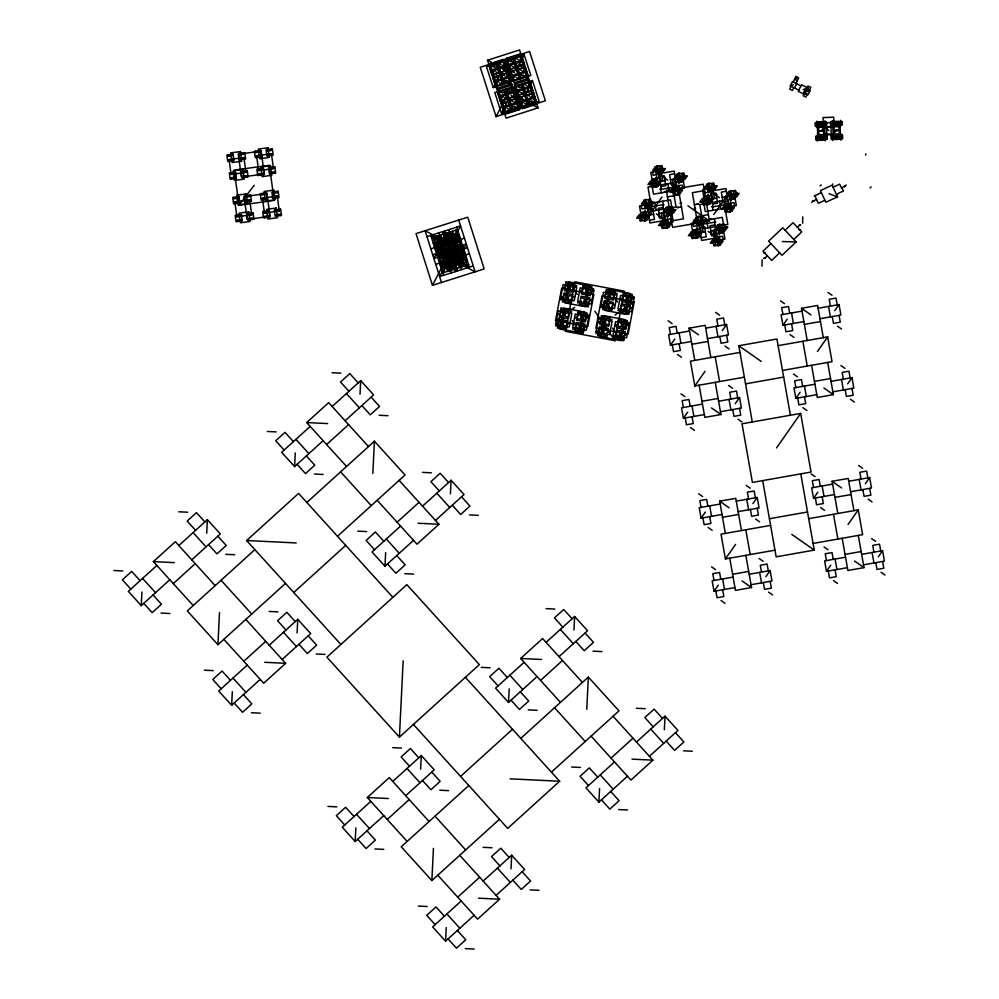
<?xml version="1.0" encoding="UTF-8"?>
<svg xmlns="http://www.w3.org/2000/svg" width="999" height="999" viewBox="0 0 999 999"><rect width="100%" height="100%" fill="white"/><g stroke="black" fill="none" stroke-linecap="round" stroke-linejoin="round"><path stroke-width="1.5" d="M761.962 266.196L762.137 259.877M802.609 223.227L802.784 216.895M156.868 565.471L128.322 591.358L141.259 605.631L141.933 592.02M206.706 533.266L207.367 519.655L220.317 533.928L191.771 559.827M254.87 549.625L187.3 610.901L217.944 644.692L219.505 612.474M247.252 665.122L218.706 691.021L231.656 705.294L232.317 691.683M310.19 426.411L281.643 452.297L294.593 466.57L295.254 452.959M297.09 632.929L297.764 619.318L310.701 633.591L282.155 659.49M360.027 394.205L360.701 380.607L373.638 394.88L345.092 420.766M372.839 473.414L374.413 441.208L405.045 474.987L337.475 536.263M370.804 801.348L342.257 827.234L355.194 841.508L355.856 827.909M400.574 526.073L372.028 551.96L384.977 566.233L385.639 552.622M399.425 737.125L326.898 657.167L406.855 584.652L479.383 664.61L399.425 737.125L403.146 660.888M420.641 769.155L421.303 755.544L434.253 769.817L405.706 795.704M450.424 493.868L451.086 480.269L464.023 494.542L435.477 520.429M468.806 785.514L401.236 846.79L431.868 880.569L433.441 848.363M461.188 901.011L432.642 926.897L445.579 941.17L446.253 927.559M524.125 662.287L495.579 688.186L508.516 702.459L509.19 688.848M511.026 868.818L511.688 855.206L524.637 869.48L496.091 895.366M573.963 630.094L574.625 616.483L587.574 630.756L559.028 656.655M586.775 709.302L588.336 677.085L618.98 710.876L551.411 772.152M614.51 761.95L585.963 787.849L598.913 802.122L599.575 788.511M664.347 729.757L665.022 716.146L677.959 730.419L649.412 756.305M832.592 185.302L832.691 183.916M865.646 155.182L865.746 153.796M555.569 320.467L561.663 288.274L593.856 294.368L587.762 326.561L555.569 320.467L574.712 307.417M555.619 324.425L558.191 310.826L571.803 313.399L569.218 326.998L555.619 324.425L563.711 318.906M560.576 298.202L563.161 284.603L576.76 287.175L574.188 300.786L560.576 298.202L568.668 292.695M561.176 308.117L559.502 316.958L568.344 318.631L570.017 309.79L561.176 308.117L564.76 313.374M566.133 281.893L564.46 290.734L573.301 292.407L574.974 283.566L566.133 281.893L569.717 287.15M568.706 281.855L564.747 302.784L585.676 306.743L589.635 285.826L568.706 281.855L577.197 294.305M566.246 329.707L567.919 320.866L559.078 319.193L557.405 328.034L566.246 329.707L562.662 324.45M571.203 303.484L572.877 294.643L564.035 292.969L562.362 301.81L571.203 303.484L567.619 298.226M578.221 311.338L576.535 320.179L585.389 321.853L587.062 313.012L578.221 311.338L581.805 316.596M583.179 285.127L581.505 293.968L590.347 295.642L592.02 286.8L583.179 285.127L586.763 290.384M580.719 332.967L584.677 312.038L563.748 308.079L559.79 329.008L580.719 332.967L572.227 320.529M583.291 332.929L584.964 324.088L576.123 322.415L574.45 331.256L583.291 332.929L579.707 327.672M588.249 306.718L589.922 297.877L581.081 296.204L579.408 305.045L588.249 306.718L584.665 301.461M588.836 316.621L586.263 330.219L572.664 327.647L575.237 314.048L588.836 316.621L580.756 322.14M593.806 290.409L591.233 304.008L577.622 301.436L580.194 287.824L593.806 290.409L585.714 295.916M595.953 332.055L598.526 318.456L612.137 321.029L609.565 334.64L595.953 332.055L604.045 326.548M600.923 305.844L603.496 292.232L617.095 294.817L614.522 308.416L600.923 305.844L609.003 300.324M601.51 315.746L599.837 324.588L608.678 326.261L610.352 317.42L601.51 315.746L605.094 321.004M606.468 289.535L604.795 298.376L613.636 300.05L615.309 291.209L606.468 289.535L610.052 294.792M609.04 289.498L605.082 310.427L626.011 314.385L629.969 293.456L609.04 289.498L617.532 301.935M606.58 337.337L608.254 328.496L599.412 326.823L597.739 335.664L606.58 337.337L602.996 332.08M611.538 311.126L613.211 302.285L604.37 300.612L602.697 309.453L611.538 311.126L607.954 305.869M618.556 318.981L616.883 327.822L625.724 329.495L627.397 320.654L618.556 318.981L622.14 324.238M623.513 292.757L621.84 301.598L630.681 303.271L632.355 294.43L623.513 292.757L627.097 298.014M614.959 340.684L624.338 291.159L574.8 281.78L565.422 331.306L614.959 340.684L594.88 311.226M621.053 340.597L625.012 319.68L604.083 315.709L600.124 336.638L621.053 340.597L612.562 328.159M623.626 340.572L625.299 331.73L616.458 330.057L614.785 338.898L623.626 340.572L620.042 335.314M628.583 314.348L630.257 305.507L621.415 303.833L619.742 312.675L628.583 314.348L624.999 309.091M629.183 324.263L626.598 337.862L612.999 335.289L615.571 321.678L629.183 324.263L621.091 329.77M634.14 298.039L631.568 311.638L617.956 309.066L620.541 295.467L634.14 298.039L626.048 303.546M634.19 301.998L628.096 334.19L595.904 328.097L601.997 295.904L634.19 301.998L615.047 315.047M811.85 202.585L812.262 201.486M845.691 185.976L846.091 184.877M649.45 214.635C651.46 216.908 649.013 212.712 649.013 211.388L642.082 212.562M798.825 90.16L790.296 85.914L792.419 81.643L800.948 85.902M791.033 86.289L789.66 89.061L792.432 90.434L793.805 87.662M793.169 82.018L795.928 76.473L798.701 77.86L795.941 83.404M794.555 88.037L796.678 83.766M803.783 92.632L805.906 88.362L810.164 90.497L808.041 94.755L803.783 92.632L805.644 90.897L804.844 90.497M805.644 90.897L803.146 95.779L805.918 97.153L807.292 94.381M806.655 88.736L808.029 85.964L810.801 87.35L809.427 90.122M808.079 88.012L804.807 94.58L798.251 91.309L801.523 84.753L808.079 88.012L803.159 89.66M726.373 196.89C724.625 194.493 726.261 198.464 726.81 200.137L733.741 198.963M491.97 75.312L507.879 70.205L505.057 61.401L489.148 66.508L491.97 75.312L494.967 69.493M502.06 67.22L505.057 61.401M493.194 87.575L530.831 75.499L524.138 54.658L486.501 66.733L493.194 87.575L500.262 73.814M511.376 81.131L508.553 72.328L492.657 77.422L495.479 86.226L498.464 80.42M508.778 69.918L524.675 64.81L521.853 56.006L505.956 61.114L508.778 69.918L511.763 64.098M505.569 78.134L508.553 72.328M518.868 61.826L521.853 56.006M500.274 101.149L516.171 96.054L513.349 87.25L497.44 92.358L500.274 101.149L503.259 95.342M517.07 68.419L524.138 54.658M515.272 75.025L512.287 80.832L509.453 72.028L525.362 66.933L528.184 75.737L495.479 86.226M496.066 116.608L545.379 100.787L529.557 51.473L480.244 67.295L496.066 116.608L512.812 84.041M510.352 93.069L513.349 87.25M501.486 113.424L539.123 101.349L532.43 80.507L494.805 92.582L501.486 113.424L508.553 99.663M522.365 72.74L525.362 66.933M503.771 112.075L519.68 106.968L516.845 98.177L500.949 103.272L503.771 112.075L506.768 106.256M517.07 95.767L532.966 90.659L530.144 81.856L514.248 86.963L517.07 95.767L520.054 89.947M513.861 103.983L516.845 98.177M527.16 87.675L530.144 81.856M525.362 94.268L532.43 80.507M520.579 106.681L536.475 101.586L533.653 92.782L517.744 97.877L520.579 106.681L523.563 100.874M530.656 98.589L533.653 92.782M437.649 241.059L434.49 247.14L460.464 238.898M442.619 239.473L445.766 233.391M441.346 244.093L433.891 258.479L467.507 247.814M440.072 248.701L436.925 254.782L462.887 246.541M446.266 243.406L449.413 237.325M445.042 247.128L448.201 241.046M454.383 235.739L457.53 229.658L431.568 237.899M443.394 259.153L440.234 265.235L466.208 256.993M453.109 240.359L460.564 225.961L426.948 236.638M448.688 251.049L451.835 244.967M432.455 285.339L416.034 233.616L467.757 217.208L484.165 268.931L432.455 285.339L450.099 251.273M448.364 257.58L451.511 251.498M447.09 262.188L439.635 276.586L473.251 265.921M456.805 243.394L459.965 237.312L433.991 245.554M445.816 266.808L442.669 272.889L468.631 264.648M452.01 261.501L455.157 255.419M450.786 265.222L453.946 259.141M460.127 253.846L463.274 247.764L437.312 256.006M458.853 258.454L466.308 244.068L432.692 254.733M454.433 269.156L457.579 263.074M462.549 261.488L465.709 255.407L439.735 263.649M714.972 230.607C713.523 227.984 714.572 232.305 715.459 233.791L722.389 232.617M689.56 331.006L668.631 334.715L670.479 345.179L674.787 339.023M722.289 330.619L726.598 324.463L728.458 334.927L707.517 338.624M739.984 352.397L690.421 361.163L694.804 385.951L705.007 371.366M702.497 404.096L681.555 407.804L683.403 418.269L687.712 412.112M802.01 311.114L781.068 314.822L782.929 325.287L787.237 319.131M735.227 403.708L739.535 397.552L741.383 408.017L720.454 411.725M834.739 310.726L839.048 304.57L840.908 315.035L819.967 318.731M817.457 351.473L827.647 336.888L832.03 361.675L782.479 370.442M720.167 504.008L699.225 507.717L701.086 518.181L705.394 512.025M814.947 384.215L794.005 387.912L795.853 398.376L800.162 392.22M776.535 447.914L800.661 413.411L811.038 472.052L752.397 482.43L742.02 423.788L800.661 413.411M752.896 503.621L757.205 497.452L759.053 507.929L738.124 511.625M847.676 383.816L851.985 377.659L853.833 388.124L832.891 391.833M770.579 525.399L721.028 534.165L725.411 558.941L735.614 544.368M733.091 577.097L712.162 580.806L714.01 591.271L718.318 585.114M832.617 484.115L811.675 487.824L813.523 498.289L817.831 492.132M765.833 576.71L770.142 570.541L771.99 581.018L751.048 584.715M865.346 483.728L869.654 477.559L871.503 488.036L850.574 491.733M848.051 524.475L858.253 509.89L862.636 534.665L813.086 543.431M845.541 557.205L824.612 560.914L826.46 571.378L830.768 565.222M878.271 556.818L882.579 550.649L884.44 561.126L863.498 564.822M652.759 170.354L654.545 167.857M647.964 184.578L649.75 182.068M652.547 182.455L650.836 172.303L660.976 170.592L662.687 180.744L652.547 182.455L656.768 176.523M663.786 170.966L665.559 168.469M641.408 204.008L643.194 201.511M658.99 185.19L660.764 182.68M636.613 218.232L638.398 215.722M641.196 216.096L651.348 214.385L649.637 204.246L639.497 205.956L641.196 216.096L645.416 210.177M652.434 204.62L654.22 202.123M674.637 177.735L676.41 175.237M652.047 211.064L676.048 207.018L672.002 183.004L648.001 187.063L652.047 211.064L662.025 197.04M647.639 218.843L649.425 216.333M669.842 191.958L671.615 189.448M678.633 183.903L682.854 177.972L672.714 179.683L674.425 189.822L684.565 188.112L682.854 177.972M685.651 178.346L687.437 175.849M663.286 211.388L665.072 208.878M680.856 192.57L682.642 190.06M658.491 225.599L660.277 223.102M667.295 217.545L671.503 211.626L673.214 221.766L663.074 223.476L661.363 213.336L671.503 211.626M674.313 212L676.086 209.49M669.517 226.211L671.291 223.714M704.532 187.812L706.305 185.315M699.737 202.035L701.51 199.525M704.32 199.9L702.609 189.76L712.749 188.049L714.46 198.202L704.32 199.9L708.528 193.981M715.546 188.424L717.332 185.926M693.181 221.466L694.967 218.968M710.751 202.647L712.537 200.137M688.386 235.689L690.172 233.179M692.969 233.554L703.109 231.843L701.398 221.703L691.258 223.414L692.969 233.554L697.19 227.635M704.208 222.078L705.981 219.58M726.398 195.192L728.184 192.682M713.798 214.498L723.776 200.462L727.821 224.475L703.82 228.521L699.775 204.508L723.776 200.462M699.412 236.301L701.186 233.791M721.603 209.403L723.388 206.905M730.406 201.361L734.627 195.429L736.325 205.569L726.186 207.28L724.475 197.14L734.627 195.429M737.424 195.804L739.21 193.307M715.059 228.846L716.832 226.336M732.629 210.027L734.415 207.517M710.264 243.057L712.037 240.559M719.055 235.002L723.276 229.083L724.987 239.223L714.847 240.934L713.136 230.794L723.276 229.083M726.073 229.458L727.859 226.948M721.278 243.669L723.064 241.171M239.011 205.27L274.176 200.449L269.343 165.285L234.191 170.117L239.011 205.27L254.183 185.277M816.845 124.313L818.456 122.565L818.593 125.924M824.962 123.988L823.351 125.737L823.039 117.595L833.678 117.17L834.015 125.312M821.166 130.981L824.662 127.198L817.394 127.485L817.669 134.753L824.949 134.478M817.382 137.962L818.993 136.214L819.13 139.573M832.267 123.701L833.878 121.965M825.499 137.65L823.875 139.385L823.75 136.039M840.384 123.389L838.76 125.125L838.636 121.778M836.588 130.37L833.091 134.153L840.371 133.866L840.084 126.598L832.804 126.873M832.804 137.363L834.415 135.614L834.54 138.973M840.908 137.038L839.297 138.786L839.172 135.427M770.941 243.644L762.974 251.186L771.678 260.389L779.645 252.847M785.089 230.257L793.056 222.715L801.76 231.918L793.793 239.46M764.647 258.316L767.332 255.781M797.414 227.31L800.087 224.787M796.141 241.933L781.992 255.319L768.593 241.171L782.754 227.772L796.141 241.933L782.367 241.546M193.207 605.544L153.384 561.625L175.337 541.708L215.172 585.626M346.541 466.483L306.705 422.565L328.659 402.647L368.494 446.565M178.821 545.554L207.367 519.655M332.155 406.493L360.701 380.607M141.259 605.631L169.805 579.745M294.593 466.57L323.139 440.684M173.302 583.578L195.255 563.661M326.623 444.53L348.576 424.612M340.896 644.48L246.616 540.534L298.589 493.394L392.869 597.34M306.843 502.485L374.413 441.208M217.944 644.692L285.502 583.404M293.756 592.507L345.729 545.367M243.768 661.288L265.722 641.37M397.09 522.227L419.056 502.31M269.206 645.217L297.764 619.318M422.54 506.156L451.086 480.269M231.656 705.294L260.202 679.395M384.977 566.233L413.524 540.347M245.816 619.405L285.639 663.324L263.686 683.241L223.851 639.323M399.138 480.357L438.961 524.275L417.008 544.18L377.172 500.262M407.142 841.42L367.32 797.502L389.273 777.597L429.108 821.515M560.464 702.372L520.641 658.453L542.594 638.536L582.429 682.454M392.757 781.43L421.303 755.544M546.078 642.382L574.625 616.483M355.194 841.508L383.741 815.621M508.516 702.459L537.075 676.56M387.225 819.467L409.19 799.55M540.559 680.406L562.512 660.489M460.551 776.41L512.524 729.27M520.779 738.373L588.336 677.085M431.868 880.569L499.438 819.292M465.384 677.297L559.665 781.243L507.692 828.383L413.411 724.437M457.704 897.164L479.657 877.247M611.026 758.116L632.979 738.199M483.141 881.093L511.688 855.206M636.475 742.032L665.022 716.146M445.579 941.17L474.125 915.284M598.913 802.122L627.459 776.223M459.74 855.294L499.575 899.212L477.622 919.13L437.787 875.211M613.074 716.233L652.896 760.152L630.943 780.069L591.108 736.151M820.042 185.939L821.215 184.915M870.029 187.999L871.19 186.963M562.699 288.798L566.121 286.476M573.314 287.837L576.735 285.502M560.601 299.875L564.023 297.552M579.745 292.033L583.166 289.698M571.228 298.913L574.637 296.578M590.359 291.059L593.781 288.736M557.742 315.022L561.151 312.687M577.647 303.109L581.068 300.774M568.356 314.048L571.778 311.725M588.261 302.135L591.683 299.812M555.644 326.099L559.065 323.763M603.034 296.441L606.455 294.106M574.787 318.244L578.196 315.921M566.258 325.137L569.68 322.802M613.661 295.467L617.07 293.144M585.402 317.282L588.811 314.947M600.936 307.517L604.358 305.182M572.689 329.32L576.098 326.998M620.079 299.663L623.501 297.327M611.563 306.543L614.972 304.22M583.304 328.359L586.725 326.024M630.694 298.689L634.115 296.366M598.076 322.652L601.498 320.329M617.981 310.739L621.403 308.404M608.691 321.69L612.112 319.355M628.608 309.777L632.017 307.442M595.978 333.728L599.4 331.406M615.122 325.886L618.531 323.551M606.593 332.767L610.014 330.432M625.736 324.912L629.158 322.59M613.024 336.963L616.445 334.628M623.638 335.989L627.06 333.666M821.378 192.645L814.797 195.692L818.318 203.284L824.899 200.237M833.054 187.225L839.635 184.178C845.504 195.729 844.617 188.024 836.575 194.817M813.223 201.036L816.558 199.488M841.383 187.974L844.729 186.426M837.524 196.853L825.848 202.273L820.429 190.597L832.105 185.177L837.524 196.853L828.97 193.731M790.296 85.914L793.481 84.84M806.967 91.558L810.164 90.497M487.5 60.24L519.555 49.95L538.124 107.855L506.081 118.132L487.5 60.24L508.666 71.116M489.572 63.761L503.109 59.416L510.964 83.879L497.415 88.224L489.572 63.761L498.513 68.357M506.368 58.367L519.917 54.021L527.759 78.484L514.223 82.83L506.368 58.367L515.309 62.962M491.92 69.855L497.652 68.019M499.025 67.582L504.745 65.747M508.728 64.46L514.448 62.625M515.821 62.188L521.553 60.352M492.282 70.966L498.002 69.131M499.375 68.681L505.107 66.846M509.078 65.572L514.81 63.736M516.183 63.299L521.903 61.463M493.069 74.675L506.618 70.33M509.877 69.281L523.414 64.935M493.918 77.298L507.455 72.952M510.714 71.903L524.263 67.557M495.429 80.782L501.148 78.946M502.534 78.496L508.254 76.661M512.237 75.387L517.957 73.551M519.33 73.114L525.049 71.279M495.791 81.881L501.51 80.045M502.884 79.608L508.603 77.772M512.587 76.498L518.306 74.663M519.68 74.213L525.412 72.378M497.864 89.598L511.401 85.252L519.255 109.728L505.719 114.061L497.864 89.598L506.805 94.206M514.66 84.216L528.209 79.87L536.051 104.333L522.514 108.679L514.66 84.216L523.613 88.811M497.777 92.283L529.832 82.005M500.224 95.704L505.944 93.869M507.317 93.431L513.036 91.596M517.02 90.31L522.739 88.474M524.125 88.037L529.845 86.201M500.574 96.816L506.293 94.98M507.679 94.53L513.399 92.695M517.382 91.421L523.101 89.585M524.475 89.148L530.194 87.313M501.373 100.524L514.91 96.179M518.169 95.13L531.718 90.784M502.21 103.147L515.746 98.801M519.005 97.752L532.554 93.406M503.721 106.631L509.44 104.795M510.826 104.346L516.545 102.51M520.529 101.236L526.248 99.4M527.622 98.963L533.341 97.115M504.083 107.73L509.802 105.894M511.176 105.457L516.895 103.621M520.879 102.348L526.598 100.512M527.984 100.062L533.703 98.227M434.203 240.622L445.179 237.138M445.979 236.888L456.943 233.404M433.204 243.069L459.178 234.827M435.089 243.394L446.053 239.91M446.853 239.66L457.829 236.176M430.831 248.851L464.448 238.187M436.638 248.276L447.602 244.792M448.401 244.543L459.378 241.059M435.289 249.625L461.251 241.383M437.512 251.036L448.489 247.552M449.275 247.302L460.252 243.818M439.947 258.729L450.924 255.245M451.723 254.995L462.687 251.511M438.948 261.164L464.922 252.922M440.834 261.488L451.798 258.017M452.597 257.754L463.573 254.283M435.751 264.36L469.368 253.696M442.382 266.371L453.346 262.887M454.145 262.637L465.122 259.153M441.034 267.72L466.995 259.478M443.256 269.143L454.233 265.659M455.02 265.409L465.996 261.925M694.767 360.402L689.06 328.196L705.169 325.337L710.863 357.555M807.204 340.509L801.51 308.304L817.619 305.444L823.313 337.662M705.669 328.159L726.598 324.463M818.119 308.266L839.048 304.57M670.479 345.179L691.408 341.483M782.929 325.287L803.858 321.591M691.907 344.293L708.016 341.446M804.357 324.4L820.466 321.553M752.284 421.965L738.798 345.729L776.922 338.986L790.409 415.222M778.096 345.654L827.647 336.888M694.804 385.951L744.367 377.185M745.541 383.853L783.666 377.11M701.997 401.286L718.094 398.439M814.447 381.393L830.544 378.546M718.593 401.248L739.535 397.552M831.043 381.356L851.985 377.659M683.403 418.269L704.345 414.573M795.853 398.376L816.795 394.68M715.247 382.33L720.953 414.535L704.844 417.382L699.15 385.177M827.696 362.437L833.391 394.642L817.294 397.49L811.588 365.284M725.361 533.404L719.667 501.186L735.776 498.339L741.47 530.556M837.811 513.511L832.117 481.293L848.226 478.446L853.92 510.664M736.275 501.161L757.205 497.452M848.713 481.268L869.654 477.559M701.086 518.181L722.015 514.473M813.523 498.289L834.465 494.58M722.514 517.295L738.623 514.448M834.964 497.402L851.073 494.555M769.405 518.731L807.517 511.988M808.703 518.656L858.253 509.89M725.411 558.941L774.962 550.174M800.773 473.863L814.26 550.099L776.148 556.843L762.662 480.606M732.592 574.275L748.701 571.428M845.042 554.395L861.15 551.535M749.2 574.25L770.142 570.541M861.65 554.358L882.579 550.649M714.01 591.271L734.952 587.562M826.46 571.378L847.402 567.669M745.853 555.332L751.548 587.537L735.451 590.384L729.745 558.179M858.303 535.439L863.998 567.644L847.889 570.491L842.194 538.286M655.307 166.671L661.9 165.559L663.011 172.153L656.418 173.264L655.307 166.671L659.165 169.418M655.506 167.832L657.642 167.47M662.1 166.721L659.952 167.083L660.926 172.852M654.382 170.217L658.004 169.605M660.314 169.218L663.948 168.606M656.231 172.115L658.366 171.753L657.392 165.984M660.676 171.366L662.824 171.004M658.578 173.726L674.188 171.091L676.822 186.701L661.213 189.323L658.578 173.726L667.707 180.207M660.089 174.138L653.171 175.3L652.609 172.003M659.04 176.461L664.11 175.599L665.821 185.739L660.751 186.601M674.65 173.826L669.58 174.675L671.291 184.815L676.36 183.966M677.185 174.051L683.778 172.939L684.889 179.533L678.296 180.644L677.185 174.051L681.031 176.786M653.433 178.908L660.364 177.747L660.913 181.044M677.372 175.2L679.52 174.837M683.965 174.088L681.83 174.45L682.804 180.22M676.248 177.597L679.882 176.985M682.192 176.598L685.814 175.986M650.711 182.043L652.846 181.681M657.305 180.931L655.157 181.294L656.131 187.063M661.338 181.281L664.972 180.669M670.429 179.745L674.063 179.133M649.587 184.44L653.209 183.828M655.519 183.441L659.153 182.829M678.096 179.483L680.244 179.121L679.27 173.351M682.554 178.734L684.69 178.371M681.967 181.506L675.037 182.68L674.487 179.383M658.216 186.376L651.623 187.487L650.511 180.894L657.105 179.783L658.216 186.376L654.37 183.629M675.312 186.289L682.23 185.115L682.792 188.411M707.08 184.128L713.673 183.017L714.784 189.61L708.191 190.722L707.08 184.128L710.926 186.875M707.267 185.29L709.415 184.927M713.86 184.178L711.725 184.528L712.699 190.31M671.453 191.808L675.087 191.196M677.397 190.809L681.018 190.197M706.143 187.675L709.777 187.063M712.087 186.676L715.709 186.064M673.301 193.706L675.449 193.344L674.475 187.575M677.759 192.957L679.894 192.595M680.094 193.744L673.501 194.855L672.389 188.262L678.983 187.15L680.094 193.744L676.236 191.009M643.968 200.324L650.549 199.213L651.66 205.806L645.079 206.918L643.968 200.324L647.814 203.059M707.991 189.573L710.139 189.211L709.165 183.441M712.449 188.823L714.585 188.461M667.419 196.878L679.42 194.855L683.478 218.856L671.465 220.879M704.357 190.647L692.357 192.67L696.403 216.671L708.403 214.648M644.155 201.473L646.303 201.111M650.749 200.362L648.601 200.724L649.575 206.493M710.351 191.184L725.961 188.549L728.583 204.158L712.986 206.781L710.351 191.184L719.467 197.665M711.862 191.596L704.932 192.757L704.382 189.46M643.031 203.871L646.665 203.259M648.963 202.872L652.597 202.26M710.813 193.906L715.883 193.057L717.594 203.197L712.524 204.058M726.41 191.284L721.34 192.133L723.051 202.273L728.121 201.423M728.945 191.508L735.539 190.397L736.65 196.99L730.057 198.102L728.945 191.508L732.804 194.243M644.879 205.757L647.027 205.407L646.053 199.625M649.325 205.007L651.473 204.645M705.207 196.366L712.125 195.205L712.687 198.489M729.145 192.657L731.293 192.295M735.739 191.546L733.591 191.908L734.565 197.677M648.751 207.792L641.82 208.953L641.271 205.657M728.021 195.055L731.655 194.443M733.953 194.056L737.587 193.444M702.484 199.5L704.62 199.138M709.065 198.389L706.93 198.751L707.904 204.52M713.111 198.739L716.745 198.127M722.202 197.203L725.823 196.591M647.702 210.102L652.772 209.253L654.482 219.393L649.412 220.242M663.299 207.48L658.229 208.329L659.939 218.469L665.009 217.62M665.834 207.705L672.427 206.593L673.538 213.174L666.945 214.285L665.834 207.705L669.692 210.439M701.348 201.898L704.982 201.286M707.292 200.899L710.913 200.287M729.869 196.94L732.005 196.578L731.043 190.809M734.315 196.191L736.463 195.829M666.033 208.853L668.169 208.491M672.627 207.742L670.479 208.104L671.453 213.873M677.821 207.467L681.443 206.855M694.38 204.67L698.001 204.058M639.36 215.697L641.508 215.334M645.953 214.585L643.818 214.947L644.792 220.717M664.909 211.251L668.531 210.639M670.841 210.24L674.475 209.628M709.989 203.833L703.396 204.945L702.285 198.351L708.878 197.24L709.989 203.833L706.131 201.086M649.999 214.935L653.621 214.323M659.09 213.399L662.712 212.787M666.758 213.137L668.893 212.775L667.919 207.005M671.203 212.387L673.338 212.025M638.236 218.082L641.87 217.47M644.18 217.083L647.802 216.471M727.072 203.746L734.003 202.572L734.552 205.869M640.084 219.98L642.232 219.618L641.258 213.848M644.53 219.231L646.678 218.868M670.616 215.16L663.698 216.333L663.136 213.037M724.35 206.88L726.498 206.518M730.943 205.769L728.795 206.131L729.769 211.9M646.877 220.017L640.284 221.129L639.173 214.535L645.766 213.424L646.877 220.017L643.019 217.282M723.226 209.266L726.86 208.654M729.158 208.267L732.791 207.655M663.96 219.93L670.891 218.769L671.44 222.065M665.471 220.342L649.862 222.977L647.24 207.38L662.837 204.745L665.471 220.342L656.355 213.861M725.074 211.164L727.222 210.801L726.248 205.032M729.52 210.414L731.668 210.052M661.238 223.064L663.373 222.715M667.832 221.953L665.684 222.315L666.658 228.097M731.855 211.201L725.274 212.312L724.163 205.719L730.744 204.608L731.855 211.201L728.009 208.466M695.729 217.782L702.322 216.671L703.433 223.264L696.84 224.375L695.729 217.782L699.587 220.517M695.928 218.931L698.064 218.569M702.522 217.819L700.374 218.182L701.348 223.951M660.114 225.462L663.736 224.85M666.046 224.463L669.68 223.851M694.804 221.328L698.426 220.717M700.736 220.329L704.37 219.718M661.962 227.36L664.098 226.998L663.124 221.216M666.408 226.611L668.556 226.249M668.743 227.397L662.15 228.509L661.038 221.915L667.632 220.804L668.743 227.397L664.897 224.663M709.49 221.116L672.564 227.347L666.333 190.409L703.259 184.191L709.49 221.116L687.911 205.769M700.511 225.237L693.593 226.411L693.031 223.114M699.462 227.56L704.532 226.711L706.243 236.85L701.173 237.7M715.072 224.925L710.002 225.786L711.713 235.926L716.783 235.077M717.607 225.15L724.2 224.038L725.311 230.632L718.718 231.743L717.607 225.15L721.453 227.897M693.855 230.02L700.786 228.846L701.335 232.143M717.794 226.311L719.942 225.949M724.387 225.2L722.252 225.562L723.226 231.331M691.133 233.154L693.269 232.792M697.727 232.043L695.579 232.405L696.553 238.174M716.67 228.709L720.304 228.097M722.614 227.697L726.236 227.085M701.76 232.392L705.394 231.78M710.851 230.856L714.485 230.245M718.518 230.594L720.666 230.232L719.692 224.463M722.976 229.845L725.112 229.483M690.009 235.539L693.631 234.927M695.941 234.54L699.575 233.928M691.857 237.437L693.993 237.075L693.019 231.306M696.303 236.688L698.451 236.326M698.638 237.475L692.045 238.586L690.933 231.993L697.527 230.881L698.638 237.475L694.792 234.74M715.734 237.387L722.652 236.226L723.214 239.523M717.245 237.799L701.635 240.434L699 224.825L714.61 222.203L717.245 237.799L708.129 231.318M712.999 240.522L715.147 240.16M719.592 239.41L717.457 239.772L718.431 245.554M711.875 242.919L715.509 242.307M717.819 241.92L721.44 241.308M713.723 244.817L715.871 244.455L714.897 238.674M718.181 244.056L720.316 243.706M720.516 244.855L713.923 245.966L712.811 239.373L719.405 238.262L720.516 244.855L716.658 242.108M234.703 173.714L230.632 174.276L230.432 172.877M269.805 168.893L273.888 168.332L273.701 166.933M235.19 177.198L231.106 177.76L231.293 179.158M270.292 172.377L274.363 171.816L274.563 173.214M238.074 198.189L233.991 198.751L233.803 197.352M273.177 193.369L277.247 192.807L277.06 191.408M238.549 201.673L234.465 202.235L234.665 203.621M273.651 196.853L277.734 196.291L277.922 197.69M823.251 122.902L833.89 122.49M815.696 124.276L818.006 124.188M823.8 123.963L826.111 123.876M831.106 123.676L833.416 123.589M839.222 123.364L841.533 123.264M815.696 124.425L818.006 124.338M823.813 124.113L826.123 124.013M831.118 123.826L833.428 123.726M839.222 123.501L841.533 123.414M823.176 126.249L818.793 126.423L818.631 122.04L823.014 121.866L823.176 126.249L820.903 124.151M838.598 125.649L834.215 125.824L834.04 121.441L838.423 121.266L838.598 125.649L836.325 123.551M824.637 126.748L832.804 126.436L833.116 134.603L824.962 134.915L824.637 126.748L828.883 130.669M824.662 127.447L832.829 127.123M824.937 134.228L833.091 133.903M819.155 135.702L823.538 135.527L823.713 139.91L819.33 140.085L819.155 135.702L821.44 137.8M834.577 135.09L838.96 134.927L839.135 139.311L834.752 139.485L834.577 135.09L836.862 137.2M816.233 138.087L818.531 137.85M824.337 137.762L826.648 137.525M831.643 137.338L833.953 137.387M839.759 137.013L842.07 137.075M332.093 372.727L340.934 373.164M379.121 415.259L387.974 415.696M306.705 422.565L327.647 423.588M267.307 431.481L276.161 431.905M422.477 472.39L431.331 472.814M314.348 474.013L323.189 474.45M469.518 514.922L478.359 515.359M418.032 523.251L438.961 524.275M178.771 511.788L187.612 512.212M357.704 531.143L366.546 531.568M246.616 540.534L296.179 542.944M225.799 554.32L234.653 554.757M404.732 573.676L413.586 574.113M153.384 561.625L174.313 562.649M113.986 570.529L122.84 570.966M546.028 608.616L554.87 609.04M269.156 611.45L277.997 611.875M161.026 613.074L169.867 613.511M593.056 651.148L601.91 651.585M520.641 658.453L541.57 659.477M316.183 653.983L325.037 654.42M481.243 667.357L490.097 667.794M264.71 662.3L285.639 663.324M204.37 670.192L213.224 670.629M636.413 708.266L645.254 708.703M528.284 709.902L537.125 710.326M251.411 712.737L260.252 713.161M683.453 750.811L692.295 751.236M631.967 759.128L652.896 760.152M392.707 747.664L401.548 748.101M571.628 767.02L580.481 767.457M510.102 778.833L559.665 781.243M439.735 790.209L448.576 790.634M618.668 809.565L627.509 809.989M367.32 797.502L388.249 798.526M327.922 806.418L336.763 806.855M483.091 847.327L491.933 847.764M374.95 848.963L383.803 849.387M530.119 889.872L538.973 890.296M478.633 898.188L499.575 899.212M418.306 906.081L427.16 906.518M465.347 948.613L474.188 949.05M565.846 283.441L569.53 284.141L568.443 289.885L564.76 289.186M574.687 285.115L570.991 284.415L569.905 290.16L573.601 290.859M582.879 286.663L586.575 287.362L585.489 293.119L581.793 292.42M591.72 288.336L588.036 287.637L586.95 293.394L590.634 294.093M606.181 291.071L609.877 291.77L608.791 297.527L605.094 296.828M615.022 292.744L611.326 292.058L610.239 297.802L613.935 298.501M623.226 294.305L626.91 295.005L625.824 300.749L622.14 300.05M632.067 295.979L628.371 295.279L627.285 301.024L630.981 301.723M563.748 294.518L567.444 295.217L566.346 300.961L562.662 300.262M572.589 296.191L568.893 295.492L567.807 301.236L571.503 301.935M580.794 297.752L584.477 298.451L583.391 304.195L579.695 303.496M589.635 299.425L585.938 298.726L584.852 304.47L588.536 305.17M604.083 302.16L607.779 302.859L606.693 308.604L602.996 307.904M612.924 303.833L609.228 303.134L608.141 308.878L611.838 309.578M621.128 305.382L624.825 306.081L623.726 311.825L620.042 311.126M629.969 307.055L626.273 306.356L625.187 312.1L628.883 312.799M560.876 309.665L564.572 310.364L563.486 316.109L559.79 315.409M569.717 311.338L566.021 310.639L564.934 316.383L568.631 317.083M577.922 312.887L581.618 313.586L580.531 319.33L576.835 318.631M586.763 314.56L583.066 313.861L581.98 319.605L585.676 320.304M601.223 317.295L604.907 317.994L603.821 323.738L600.124 323.039M610.064 318.968L606.368 318.269L605.282 324.013L608.965 324.712M618.256 320.517L621.952 321.216L620.866 326.973L617.17 326.273M627.097 322.19L623.413 321.491L622.315 327.247L626.011 327.947M558.778 320.741L562.474 321.441L561.388 327.185L557.692 326.486M567.619 322.415L563.936 321.715L562.837 327.46L566.533 328.159M575.824 323.963L579.52 324.663L578.433 330.407L574.737 329.707M584.665 325.637L580.968 324.937L579.882 330.681L583.578 331.381M599.125 328.371L602.809 329.071L601.723 334.815L598.039 334.116M607.966 330.045L604.27 329.345L603.184 335.09L606.88 335.789M616.158 331.606L619.855 332.305L618.768 338.049L615.072 337.35M624.999 333.279L621.316 332.58L620.229 338.324L623.913 339.023M794.542 79.246L797.314 80.632M514.348 57.58L518.119 59.515M519.605 64.136L523.389 66.071M507.242 59.853L511.026 61.801M517.844 68.494L521.628 70.442M512.512 66.409L516.283 68.357M523.114 75.05L526.885 76.998M497.539 62.962L501.323 64.91M518.818 73.889L527.759 78.484M510.751 70.767L514.535 72.715M502.809 69.518L506.58 71.466M516.008 77.335L519.792 79.271M490.447 65.247L494.23 67.183M522.639 83.416L526.423 85.365M501.048 73.889L504.832 75.824M495.704 71.803L499.488 73.739M527.897 89.985L531.68 91.92M506.306 80.444L510.089 82.38M515.546 85.702L519.318 87.637M502.022 79.271L510.964 83.879M493.956 76.161L497.727 78.109M526.148 94.343L529.92 96.291M520.804 92.258L524.575 94.206M499.213 82.717L502.984 84.665M531.406 100.899L535.177 102.847M505.844 88.811L509.615 90.759M527.11 99.738L536.051 104.333M519.043 96.616L522.827 98.564M516.958 96.965L538.124 107.855M511.101 95.367L514.872 97.315M524.3 103.172L528.084 105.12M498.738 91.096L502.522 93.032M509.34 99.738L513.124 101.673M503.996 97.652L507.779 99.588M514.597 106.294L518.381 108.229M510.314 105.12L519.255 109.728M502.247 102.01L506.018 103.958M507.504 108.566L511.276 110.514M453.871 234.128L449.912 232.08L455.269 248.963M454.895 237.362L458.853 239.41M451.898 236.538L442.545 231.681L455.219 271.641M448.901 235.702L444.942 233.654L450.299 250.537M452.347 239.723L456.293 241.77M449.925 238.936L453.883 240.984M457.317 245.005L461.276 247.053L455.919 230.182M442.107 237.862L438.149 235.814L443.506 252.697M454.32 244.181L463.686 249.026M447.377 241.308L451.323 243.356M447.227 242.22L425.087 230.744L441.496 282.467M443.131 241.096L447.077 243.144M440.134 240.272L430.781 235.414L443.456 275.374M452.347 246.591L456.306 248.639L450.949 231.756M437.137 239.435L433.179 237.387L438.536 254.27M459.615 252.235L455.669 250.187L461.014 267.058M440.584 243.456L444.53 245.504M438.161 242.67L442.107 244.718M460.639 255.457L464.597 257.505M448.289 249.787L457.642 254.633M445.554 248.739L449.513 250.786L444.155 233.916M454.645 253.808L450.686 251.76L456.043 268.644M442.557 247.914L451.91 252.759M435.614 245.042L439.56 247.09M458.091 257.829L462.038 259.877M455.669 257.043L459.627 259.091M440.584 250.324L444.543 252.372L439.185 235.489M463.074 263.112L467.02 265.16L461.663 248.276M447.852 255.969L443.893 253.921L449.25 270.791M460.064 262.287L469.43 267.133L456.743 227.173M453.121 259.403L457.067 261.451M452.972 260.327L475.112 271.803L458.703 220.08M448.876 259.191L452.822 261.238M436.526 253.521L445.879 258.366M458.091 264.685L462.05 266.733L456.693 249.85M442.882 257.542L438.923 255.494L444.28 272.377M446.328 261.563L450.274 263.611M443.906 260.776L447.852 262.824M451.298 266.845L455.257 268.893L449.9 252.01M448.301 266.021L457.654 270.866L444.98 230.906M441.358 263.137L445.304 265.185M446.328 268.419L450.287 270.467L444.93 253.584M828.009 292.482L832.017 295.279M837.474 326.161L841.483 328.971M801.51 308.304L810.988 314.922M780.494 300.886L784.502 303.684M840.933 365.572L844.942 368.381M789.972 334.565L793.968 337.375M850.411 399.263L854.407 402.06M715.559 312.375L719.567 315.172M823.925 388.024L833.391 394.642M793.431 373.976L797.427 376.785M738.798 345.729L761.226 361.413M725.024 346.054L729.033 348.863M802.896 407.667L806.905 410.464M689.06 328.196L698.538 334.815M668.056 320.779L672.052 323.576M858.616 465.484L862.612 468.281M728.496 385.464L732.492 388.274M677.522 354.458L681.518 357.267M868.081 499.163L872.077 501.96M832.117 481.293L841.595 487.924M737.961 419.155L741.957 421.953M811.101 473.888L815.109 476.685M711.475 407.917L720.953 414.535M680.981 393.868L684.989 396.678M871.54 538.573L875.549 541.371M820.566 507.567L824.575 510.364M690.446 427.56L694.455 430.357M881.006 572.252L885.014 575.049M746.166 485.377L750.162 488.174M854.52 561.013L863.998 567.644M824.038 546.977L828.034 549.775M791.832 534.415L814.26 550.099M755.631 519.055L759.64 521.853M833.503 580.656L837.499 583.466M719.667 501.186L729.145 507.817M698.651 493.781L702.659 496.578M759.09 558.466L763.099 561.263M708.116 527.46L712.125 530.257M768.556 592.145L772.564 594.942M742.07 580.906L751.548 587.537M711.588 566.87L715.584 569.667M721.053 600.549L725.049 603.346M840.259 120.267L841.395 121.329M839.36 125.449L840.496 126.498M832.142 120.592L833.278 121.641M840.796 133.928L841.932 134.977M831.243 125.762L832.392 126.823M824.837 120.879L825.973 121.928M839.897 139.098L841.033 140.16M823.938 126.049L825.087 127.098M832.679 134.253L833.815 135.302M816.732 121.191L817.869 122.253M831.78 139.423L832.916 140.472M825.374 134.528L826.51 135.589M815.833 126.361L816.97 127.422M824.475 139.71L825.611 140.759M817.257 134.853L818.406 135.901M816.37 140.022L817.507 141.071M358.204 382.867L349.787 373.589L340.509 382.005L348.926 391.283M371.141 397.14L379.558 406.418L370.279 414.835L361.863 405.557M448.588 482.529L440.172 473.251L430.894 481.668L439.31 490.946M461.526 496.803L469.942 506.081L460.664 514.497L452.247 505.219M572.127 618.756L563.723 609.477L554.445 617.894L562.849 627.16M585.077 633.029L593.493 642.307L584.215 650.711L575.799 641.445M662.524 718.418L654.108 709.14L644.83 717.544L653.246 726.822M675.461 732.692L683.878 741.97L674.6 750.374L666.183 741.096M346.428 393.544L359.365 407.817M436.813 493.206L449.75 507.48M560.352 629.432L573.301 643.706M650.749 729.095L663.686 743.368M340.622 471.84L371.266 505.631M554.557 707.729L585.202 741.508M295.916 439.348L308.866 453.621M386.301 539.01L399.25 553.284M509.852 675.237L522.802 689.51M600.237 774.899L613.186 789.173M293.419 441.62L285.002 432.342L275.724 440.759L284.141 450.037M306.368 455.894L314.772 465.172L305.507 473.588L297.09 464.31M383.803 541.283L375.387 532.005L366.109 540.422L374.525 549.7M396.753 555.556L405.169 564.835L395.891 573.251L387.475 563.973M507.355 677.497L498.938 668.231L489.66 676.635L498.076 685.913M520.292 691.783L528.708 701.048L519.43 709.465L511.026 700.187M597.739 777.16L589.323 767.881L580.044 776.298L588.461 785.576M610.689 791.433L619.105 800.711L609.827 809.128L601.41 799.849M204.87 521.928L196.453 512.649L187.188 521.066L195.592 530.344M217.819 536.201L226.236 545.479L216.958 553.896L208.541 544.617M295.267 621.59L286.85 612.312L277.572 620.716L285.989 629.994M308.204 635.864L316.621 645.142L307.342 653.546L298.926 644.268M418.806 757.804L410.389 748.526L401.111 756.942L409.528 766.221M431.755 772.077L440.172 781.355L430.894 789.772L422.477 780.494M509.19 857.467L500.786 848.188L491.508 856.605L499.912 865.883M522.14 871.74L530.556 881.018L521.278 889.435L512.862 880.156M193.094 532.604L206.044 546.878M283.491 632.267L296.428 646.54M407.03 768.493L419.98 782.766M497.415 868.143L510.364 882.417M221.079 580.269L251.723 614.048M435.015 816.146L465.659 849.937M142.595 578.409L155.532 592.682M232.979 678.071L245.929 692.344M356.531 814.297L369.468 828.571M446.915 913.96L459.852 928.233M140.097 580.681L131.681 571.403L122.402 579.807L130.819 589.085M153.034 594.954L161.451 604.233L152.173 612.637L143.756 603.359M230.482 680.331L222.065 671.053L212.787 679.47L221.204 688.748M243.431 694.605L251.835 703.883L242.557 712.299L234.153 703.021M354.033 816.558L345.617 807.279L336.338 815.696L344.755 824.974M366.97 830.831L375.387 840.109L366.109 848.526L357.692 839.247M444.418 916.22L436.001 906.942L426.723 915.359L435.139 924.637M457.355 930.494L465.771 939.772L456.493 948.188L448.076 938.91M795.928 76.473L796.615 78.546M520.317 56.506L523.139 65.31M523.813 67.42L526.648 76.224M528.608 82.355L531.431 91.159M532.105 93.269L534.94 102.073M514.597 58.342L517.42 67.145M518.256 69.206L520.916 78.059M523.051 84.141L525.711 92.994M526.386 95.105L529.208 103.908M513.211 58.779L516.033 67.582M516.72 69.705L519.542 78.509M521.503 84.628L524.338 93.431M525.012 95.554L527.834 104.358M513.049 58.841L515.871 67.632M516.558 69.755L519.38 78.559M521.341 84.678L524.163 93.481M524.85 95.604L527.672 104.408M507.342 60.052L514.023 80.894M515.634 85.902L522.315 106.743M503.508 61.901L506.331 70.704M507.017 72.815L509.84 81.618M511.8 87.75L514.635 96.541M515.309 98.664L518.131 107.467M503.309 61.351L509.989 82.18M511.6 87.2L518.281 108.029M497.952 63.674L500.774 72.477M501.461 74.6L504.283 83.404M506.243 89.523L509.078 98.327M509.752 100.449L512.574 109.253M497.789 63.736L500.611 72.54M501.298 74.65L504.12 83.454M506.081 89.585L508.903 98.377M509.59 100.499L512.412 109.303M496.416 64.173L499.238 72.977M499.912 75.1L502.747 83.891M504.707 90.022L507.529 98.826M508.216 100.936L511.038 109.74M496.253 64.223L499.075 73.027M499.75 75.15L502.584 83.953M504.545 90.072L507.367 98.876M508.041 100.999L510.876 109.803M490.696 66.009L493.518 74.813M494.193 76.935L497.015 85.727M498.988 91.858L501.81 100.662M502.485 102.772L505.319 111.576M452.559 231.244L457.917 248.127M458.304 249.338L463.661 266.221M448.801 229.695L461.488 269.655M448.301 232.592L453.658 249.475M454.046 250.699L459.403 267.57M440.796 234.977L446.153 251.86M446.541 253.072L451.898 269.955M438.723 232.904L451.398 272.852M436.538 236.326L441.895 253.209M442.282 254.433L447.639 271.303M837.224 304.895L836.013 298.089L829.207 299.288L830.419 306.094M839.073 315.359L840.271 322.165L833.466 323.364L832.267 316.558M850.149 377.984L848.95 371.178L842.145 372.377L843.343 379.183M851.997 388.449L853.208 395.254L846.403 396.453L845.191 389.647M867.819 477.884L866.62 471.078L859.814 472.29L861.013 479.095M869.679 488.361L870.878 495.154L864.073 496.366L862.874 489.56M880.756 550.973L879.545 544.18L872.751 545.379L873.95 552.185M882.604 561.45L883.803 568.256L877.01 569.455L875.798 562.649M828.583 306.418L830.431 316.883M841.508 379.508L843.368 389.972M859.19 479.42L861.038 489.885M872.115 552.509L873.963 562.974M802.871 341.271L807.254 366.059M833.478 514.273L837.861 539.048M791.545 312.974L793.393 323.439M804.47 386.064L806.33 396.528M822.152 485.964L824 496.441M835.077 559.053L836.925 569.53M789.709 313.299L788.511 306.493L781.705 307.692L782.904 314.498M791.558 323.763L792.769 330.569L785.963 331.768L784.752 324.962M802.647 386.388L801.435 379.583L794.63 380.781L795.841 387.587M804.495 396.853L805.694 403.658L798.888 404.857L797.689 398.052M820.316 486.288L819.105 479.483L812.312 480.694L813.511 487.5M822.165 496.765L823.363 503.558L816.57 504.77L815.359 497.964M833.241 559.378L832.042 552.584L825.236 553.783L826.435 560.589M835.102 569.855L836.3 576.66L829.495 577.859L828.296 571.053M724.774 324.775L723.563 317.982L716.758 319.18L717.969 325.986M726.623 335.252L727.821 342.058L721.028 343.256L719.817 336.451M737.699 397.877L736.5 391.071L729.695 392.27L730.893 399.076M739.547 408.341L740.759 415.147L733.953 416.346L732.754 409.54M755.369 497.777L754.17 490.971L747.364 492.182L748.576 498.988M757.23 508.241L758.428 515.047L751.623 516.258L750.424 509.453M768.306 570.866L767.107 564.06L760.301 565.272L761.5 572.077M770.154 581.343L771.365 588.149L764.56 589.348L763.348 582.542M716.133 326.311L717.981 336.775M729.07 399.4L730.918 409.865M746.74 499.313L748.588 509.777M759.665 572.402L761.525 582.867M715.197 356.78L719.58 381.568M745.803 529.782L750.187 554.557M679.095 332.867L680.943 343.331M692.02 405.956L693.88 416.421M709.702 505.856L711.55 516.333M722.627 578.945L724.475 589.422M677.26 333.191L676.061 326.386L669.255 327.585L670.454 334.39M679.108 343.656L680.319 350.462L673.513 351.66L672.315 344.855M690.197 406.281L688.985 399.475L682.18 400.674L683.391 407.48M692.045 416.745L693.244 423.551L686.438 424.75L685.239 417.944M707.866 506.181L706.668 499.375L699.862 500.586L701.061 507.392M709.715 516.658L710.926 523.451L704.12 524.662L702.909 517.857M720.791 579.27L719.592 572.477L712.786 573.676L713.985 580.481M722.652 589.747L723.85 596.553L717.045 597.752L715.846 590.946M732.841 195.729L733.403 199.026M729.495 195.954L730.107 199.575M730.706 203.134L731.318 206.756M727.409 203.684L727.959 206.98M719.58 201.174L720.891 208.978L705.282 211.601L703.97 203.808M723.626 225.175L722.302 217.382L706.705 220.005L708.016 227.809M721.503 229.383L722.052 232.68M718.144 229.595L718.756 233.229M719.355 236.775L719.967 240.409M710.976 188.349L711.525 191.646M712.474 206.656L713.086 210.29M714.51 218.694L715.122 222.327M716.058 237.337L716.62 240.634M707.617 188.574L708.229 192.208M708.828 195.754L709.44 199.388M705.531 196.316L706.093 199.6M704.37 197.652L705.344 203.421M699.625 222.003L700.187 225.299M697.814 217.083L698.788 222.852M696.278 222.228L696.89 225.849M697.489 229.408L698.101 233.029M694.193 229.957L694.742 233.254M681.081 178.272L681.63 181.568M677.722 178.496L678.333 182.118M678.933 185.677L679.545 189.298M677.035 188.674L678.009 194.443M675.636 186.226L676.198 189.523M667.807 183.716L669.118 191.521L653.521 194.156L652.197 186.351M671.852 207.717L670.541 199.925L654.932 202.547L656.243 210.352M669.73 211.925L670.292 215.222M666.383 212.138L666.995 215.772M667.594 219.318L668.206 222.952M659.203 170.891L659.765 174.188M660.701 189.211L661.313 192.832M662.737 201.236L663.348 204.87M664.298 219.88L664.847 223.177M655.856 171.116L656.468 174.75M657.067 178.297L657.679 181.93M653.771 178.858L654.32 182.155M652.597 180.195L653.571 185.964M647.864 204.545L648.413 207.842M644.505 204.77L645.117 208.404M645.716 211.95L646.328 215.572M642.419 212.5L642.981 215.796M271.241 149.026L271.428 150.424L267.345 150.986L267.158 149.588M272.103 155.307L271.903 153.908L267.832 154.47L268.019 155.869M279.52 209.315L279.708 210.714L275.637 211.264L275.437 209.877M280.382 215.584L280.195 214.198L276.111 214.748L276.298 216.146M259.603 150.624L259.79 152.023L255.707 152.585L255.519 151.186M260.464 156.905L260.264 155.507L256.194 156.069L256.381 157.467M262.063 168.531L262.25 169.93L258.167 170.492L257.979 169.093M262.924 174.813L262.725 173.414L258.654 173.976L258.841 175.374M265.422 193.007L265.609 194.405L261.538 194.967L261.338 193.569M266.283 199.288L266.096 197.889L262.013 198.451L262.2 199.837M267.882 210.914L268.069 212.312L263.998 212.862L263.798 211.476M268.743 217.183L268.556 215.796L264.473 216.358L264.66 217.745M243.694 152.81L243.881 154.208L239.81 154.77L239.61 153.371M244.555 159.091L244.368 157.692L240.284 158.254L240.472 159.653M246.154 170.717L246.341 172.115L242.27 172.677L242.07 171.279M247.015 176.998L246.828 175.599L242.745 176.161L242.932 177.56M249.513 195.192L249.7 196.591L245.629 197.153L245.429 195.754M250.374 201.473L250.187 200.075L246.104 200.637L246.291 202.023M251.973 213.099L252.16 214.498L248.089 215.047L247.889 213.661M252.834 219.368L252.647 217.982L248.564 218.531L248.751 219.93M232.055 154.42L232.243 155.807L228.172 156.368L227.972 154.97M232.917 160.689L232.73 159.291L228.646 159.852L228.833 161.251M240.334 214.698L240.522 216.096L236.451 216.646L236.251 215.26M241.196 220.966L241.009 219.58L236.925 220.142L237.113 221.528M841.47 121.666L841.595 125.025M842.007 135.315L842.132 138.674M839.16 121.753L839.285 125.112M839.697 135.414L839.822 138.761M838.885 126.636L839.01 129.995L834.14 130.182L834.015 126.836M839.16 133.916L839.035 130.569L834.165 130.757L834.302 134.103M836.9 121.878L837.025 125.162M837.424 135.539L837.562 138.811M835.626 121.928L835.751 125.212M836.151 135.589L836.288 138.861M833.353 121.978L833.491 125.337M833.89 135.639L834.028 138.998M831.043 122.065L831.18 125.424M831.58 135.727L831.705 139.086M830.981 127.198L831.255 133.978M826.51 127.373L826.772 134.153M826.048 122.265L826.185 125.624M826.585 135.926L826.71 139.273M823.738 122.353L823.875 125.712M824.275 136.014L824.4 139.373M823.463 127.248L823.588 130.594L818.73 130.782L818.593 127.435M823.75 134.515L823.613 131.169L818.755 131.356L818.88 134.715M821.478 122.49L821.603 125.762M822.015 136.139L822.14 139.423M820.204 122.54L820.329 125.812M820.741 136.189L820.866 139.473M817.944 122.59L818.069 125.936M818.468 136.239L818.606 139.598M815.634 122.677L815.758 126.036M816.158 136.326L816.295 139.685M637.624 218.044L638.848 218.169L637.624 217.994M640.646 213.798L641.87 213.886L640.646 213.798M641.47 212.512L642.694 212.6L641.483 212.475M642.419 203.821L643.643 203.958L642.419 203.784M643.893 204.72L645.117 204.807L643.893 204.72M644.18 220.667L645.404 220.754L644.18 220.667M645.441 199.588L646.665 199.675L645.441 199.588M645.716 215.534L646.94 215.622L645.716 215.484M647.19 216.433L648.413 216.521L647.19 216.433M648.139 207.742L649.35 207.879L648.139 207.705M648.975 184.39L650.187 184.528L648.988 184.303M648.963 206.456L650.187 206.543L648.963 206.456M651.985 180.157L653.209 180.282L651.997 180.07M651.985 202.21L653.209 202.347L651.985 202.173M652.822 178.871L654.045 178.996L652.822 178.821M653.771 170.18L654.982 170.305L653.783 170.092M652.397 210.652L653.621 210.739L652.409 210.602M655.244 171.079L656.455 171.204L655.244 171.029M655.519 187.025L656.743 187.15L655.531 186.938M656.78 165.934L658.004 166.021L656.793 165.896M657.067 181.88L658.279 182.018L657.08 181.793M658.541 182.78L659.752 182.917L658.541 182.742M658.491 201.81L659.715 201.898L658.503 201.761M659.477 174.088L660.701 174.226L659.49 174.001M660.314 172.802L661.538 172.939L660.327 172.715M659.09 216.983L660.302 217.12L659.103 216.895M660.089 189.161L661.313 189.248L660.102 189.123M660.726 181.244L661.95 181.368L660.739 181.156M659.502 225.424L660.714 225.549L659.515 225.337M663.336 168.569L664.547 168.694L663.336 168.519M662.1 212.75L663.324 212.837L662.112 212.7M662.737 204.82L663.96 204.957L662.749 204.733M663.748 176.998L664.972 177.085L663.748 176.948M662.512 221.179L663.736 221.303L662.524 221.129M663.348 219.892L664.572 219.98L663.348 219.892M664.335 192.183L665.559 192.308L664.347 192.095M664.298 211.201L665.509 211.338L664.298 211.164M665.771 212.1L666.982 212.225L665.771 212.063M666.046 228.047L667.27 228.134L666.046 228.009M667.307 206.955L668.531 207.093L667.32 206.918M667.594 222.914L668.818 223.002L667.594 222.864M669.068 223.801L670.292 223.888L669.068 223.764M670.429 183.341L671.653 183.429L670.429 183.341M670.004 215.122L671.228 215.247L670.017 215.035M670.841 191.771L672.065 191.858L670.841 191.771M670.841 213.836L672.065 213.961L670.841 213.786M673.451 179.096L674.662 179.221L673.463 179.008M673.863 187.525L675.087 187.612L673.863 187.487M673.863 209.59L675.087 209.678L673.863 209.59M674.7 186.239L675.911 186.376L674.712 186.151M675.636 177.547L676.86 177.685L675.649 177.46M677.11 178.446L678.333 178.584L677.122 178.359M677.397 194.393L678.608 194.53L677.397 194.355M677.21 207.417L678.421 207.555L677.21 207.38M678.658 173.314L679.869 173.439L678.671 173.227M678.933 189.261L680.157 189.385L678.945 189.211M680.406 190.16L681.63 190.285L680.419 190.072M680.219 203.184L681.443 203.272L680.219 203.184M681.355 181.468L682.579 181.556L681.355 181.468M682.192 180.182L683.403 180.307L682.205 180.095M685.202 175.936L686.425 176.074L685.214 175.849M689.397 235.502L690.621 235.589L689.397 235.502M692.407 231.256L693.631 231.343L692.407 231.256M693.244 229.97L694.467 230.107L693.256 229.882M694.38 208.254L695.591 208.391L694.38 208.217M694.193 221.278L695.416 221.366L694.193 221.278M695.666 222.178L696.877 222.315L695.666 222.14M695.941 238.124L697.165 238.212L695.941 238.124M697.389 204.021L698.613 204.146L697.402 203.971M697.202 217.045L698.426 217.17L697.215 216.995M697.489 232.992L698.713 233.079L697.489 232.992M698.963 233.891L700.174 234.016L698.963 233.841M699.899 225.2L701.123 225.287L699.899 225.2M700.736 201.848L701.96 201.985L700.749 201.761M700.736 223.913L701.96 224.001L700.736 223.863M701.148 232.342L702.372 232.43L701.148 232.342M703.758 197.615L704.982 197.74L703.758 197.565M703.758 219.668L704.969 219.805L703.771 219.58M704.595 196.328L705.818 196.416L704.595 196.328M704.17 228.109L705.394 228.197L704.17 228.059M705.531 187.637L706.755 187.762L705.544 187.55M707.005 188.536L708.229 188.661L707.017 188.486M707.292 204.483L708.516 204.57L707.292 204.433M708.553 183.391L709.777 183.479L708.553 183.354M708.828 199.338L710.052 199.425L708.84 199.3M710.301 200.237L711.525 200.374L710.314 200.2M710.264 219.256L711.488 219.343L710.264 219.256M711.251 191.546L712.474 191.683L711.263 191.458M712.087 190.26L713.298 190.397L712.087 190.222M710.851 234.44L712.075 234.578L710.863 234.403M711.862 206.618L713.086 206.706L711.862 206.618M712.499 198.701L713.711 198.826L712.499 198.651M711.263 242.882L712.487 243.007L711.276 242.832M715.097 186.026L716.32 186.114L715.097 186.026M714.51 222.278L715.734 222.365L714.51 222.24M715.521 194.455L716.745 194.543L715.521 194.455M714.285 238.636L715.509 238.724L714.285 238.586M715.122 237.35L716.345 237.437L715.122 237.35M716.108 209.64L717.332 209.728L716.108 209.59M716.058 228.659L717.282 228.796L716.071 228.621M717.532 229.558L718.756 229.645L717.532 229.558M717.819 245.504L719.043 245.592L717.819 245.467M719.08 224.413L720.304 224.5L719.08 224.413M719.355 240.359L720.579 240.447L719.367 240.322M722.202 200.787L723.413 200.924L722.202 200.749M720.828 241.258L722.052 241.346L720.828 241.258M721.778 232.58L723.001 232.705L721.778 232.53M722.614 209.228L723.838 209.353L722.627 209.141M722.614 231.293L723.838 231.381L722.614 231.293M725.636 204.982L726.847 205.12L725.649 204.895M725.624 227.048L726.847 227.135L725.624 227.048M726.46 203.696L727.684 203.784L726.473 203.659M727.409 195.005L728.621 195.142L727.422 194.917M728.883 195.904L730.107 196.041L728.895 195.816M729.158 211.85L730.381 211.988L729.17 211.763M730.431 190.772L731.643 190.896L730.444 190.684M730.706 206.718L731.93 206.843L730.719 206.631M732.18 207.617L733.403 207.705L732.18 207.567M733.129 198.926L734.34 199.051L733.129 198.876M733.953 197.64L735.177 197.765L733.965 197.552M736.975 193.394L738.199 193.531L736.975 193.356M764.035 258.266L765.259 258.354L764.035 258.266M764.185 253.072L765.409 253.197L764.198 252.984M799.475 224.738L800.699 224.825L799.475 224.7M799.325 229.945L800.549 230.082L799.337 229.857M812.612 200.986L813.835 201.074L812.612 200.986M814.397 196.104L815.621 196.229L814.41 196.016M844.118 186.376L845.341 186.463L844.118 186.338M240.434 151.548L230.769 152.872L232.105 162.525L241.758 161.201L240.434 151.548M267.969 147.765L258.316 149.088L259.64 158.741L269.305 157.417L267.969 147.765M233.154 154.258L226.873 155.12L227.735 161.401L234.016 160.539L233.154 154.258M244.792 152.66L238.511 153.521L239.373 159.803L245.654 158.941L244.792 152.66M260.702 150.474L254.42 151.336L255.282 157.617L261.563 156.756L260.702 150.474M272.34 148.876L266.059 149.738L266.92 156.019L273.202 155.157L272.34 148.876M261.126 151.099L238.274 154.233L241.408 177.085L264.26 173.951L261.126 151.099M243.906 157.542L229.046 159.578L231.094 174.438L245.941 172.39L243.906 157.542M271.441 153.759L256.593 155.794L258.629 170.654L273.489 168.606L271.441 153.759M242.894 169.443L233.229 170.767L234.565 180.432L244.218 179.096L242.894 169.443M270.429 165.659L260.776 166.983L262.1 176.648L271.765 175.312L270.429 165.659M235.614 172.165L229.333 173.027L230.195 179.308L236.476 178.446L235.614 172.165M247.252 170.567L240.971 171.428L241.833 177.71L248.114 176.848L247.252 170.567M263.162 168.381L256.88 169.243L257.742 175.524L264.023 174.663L263.162 168.381M274.8 166.783L268.519 167.645L269.38 173.926L275.662 173.064L274.8 166.783M246.254 193.918L236.601 195.242L237.924 204.895L247.577 203.571L246.254 193.918M273.801 190.135L264.136 191.458L265.472 201.111L275.125 199.788L273.801 190.135M238.973 196.641L232.705 197.502L233.566 203.784L239.835 202.922L238.973 196.641M250.612 195.042L244.343 195.904L245.205 202.185L251.473 201.311L250.612 195.042M266.521 192.857L260.24 193.719L261.101 200L267.382 199.138L266.521 192.857M278.159 191.259L271.878 192.12L272.739 198.401L279.021 197.527L278.159 191.259M266.945 193.469L244.093 196.616L247.228 219.468L270.08 216.321L266.945 193.469M249.725 199.912L234.865 201.96L236.913 216.808L251.76 214.773L249.725 199.912M277.272 196.129L262.412 198.177L264.46 213.024L279.308 210.989L277.272 196.129M248.714 211.825L239.061 213.149L240.384 222.802L250.037 221.478L248.714 211.825M276.261 208.042L266.596 209.365L267.932 219.018L277.585 217.695L276.261 208.042M241.433 214.548L235.165 215.409L236.026 221.678L242.295 220.816L241.433 214.548M253.072 212.949L246.79 213.811L247.652 220.08L253.933 219.218L253.072 212.949M268.981 210.764L262.7 211.626L263.561 217.894L269.842 217.033L268.981 210.764M280.619 209.166L274.338 210.027L275.2 216.296L281.481 215.434L280.619 209.166M826.573 122.24L815.109 122.69L815.234 126.049L826.697 125.599L826.573 122.24M841.995 121.641L830.519 122.09L830.656 125.449L842.12 125L841.995 121.641M827.11 135.901L815.634 136.351L815.771 139.71L827.234 139.261L827.11 135.901M842.519 135.302L831.056 135.752L831.193 139.098L842.656 138.661L842.519 135.302"/></g></svg>
